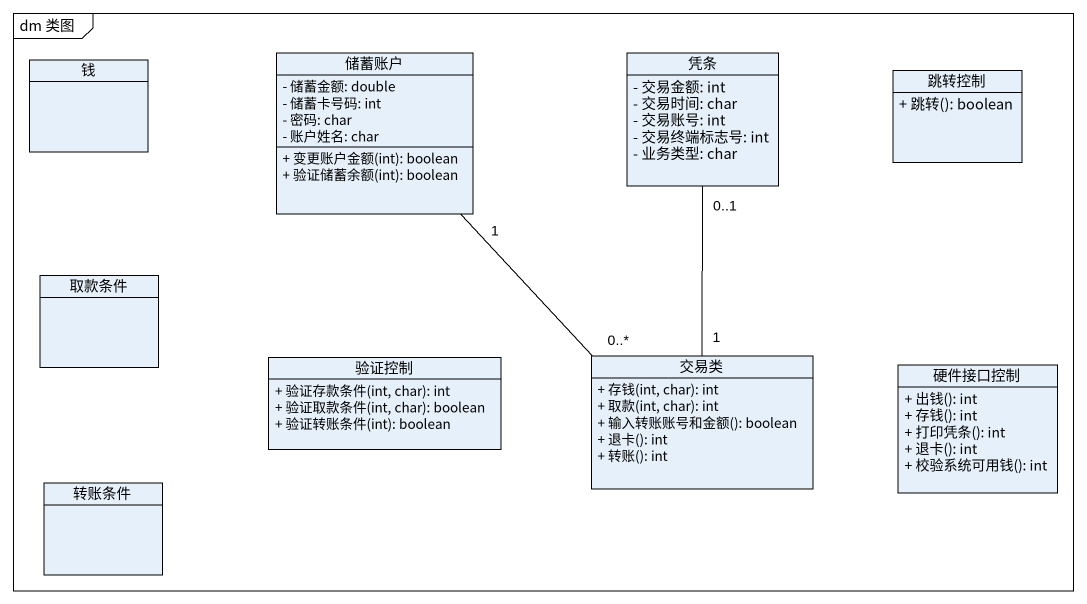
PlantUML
@startuml
mainframe dm 类图
hide circle
hide empty members
skinparam classAttributeIconSize 0
class 钱
class 储蓄账户 {
  - 储蓄金额: double
  - 储蓄卡号码: int
  - 密码: char
  - 账户姓名: char
  + 变更账户金额(int): boolean
  + 验证储蓄余额(int): boolean
}
class 凭条 {
  - 交易金额: int
  - 交易时间: char
  - 交易账号: int
  - 交易终端标志号: int
  - 业务类型: char
}
class 跳转控制 {
  + 跳转(): boolean
}
class 取款条件
class 验证控制 {
  + 验证存款条件(int, char): int
  + 验证取款条件(int, char): boolean
  + 验证转账条件(int): boolean
}
class 交易类 {
  + 存钱(int, char): int
  + 取款(int, char): int
  + 输入转账账号和金额(): boolean
  + 退卡(): int
  + 转账(): int
}
class 硬件接口控制 {
  + 出钱(): int
  + 存钱(): int
  + 打印凭条(): int
  + 退卡(): int
  + 校验系统可用钱(): int
}
class 转账条件
储蓄账户 "1" -- "0..*" 交易类
交易类 "1" -up- "0..1" 凭条
@enduml
